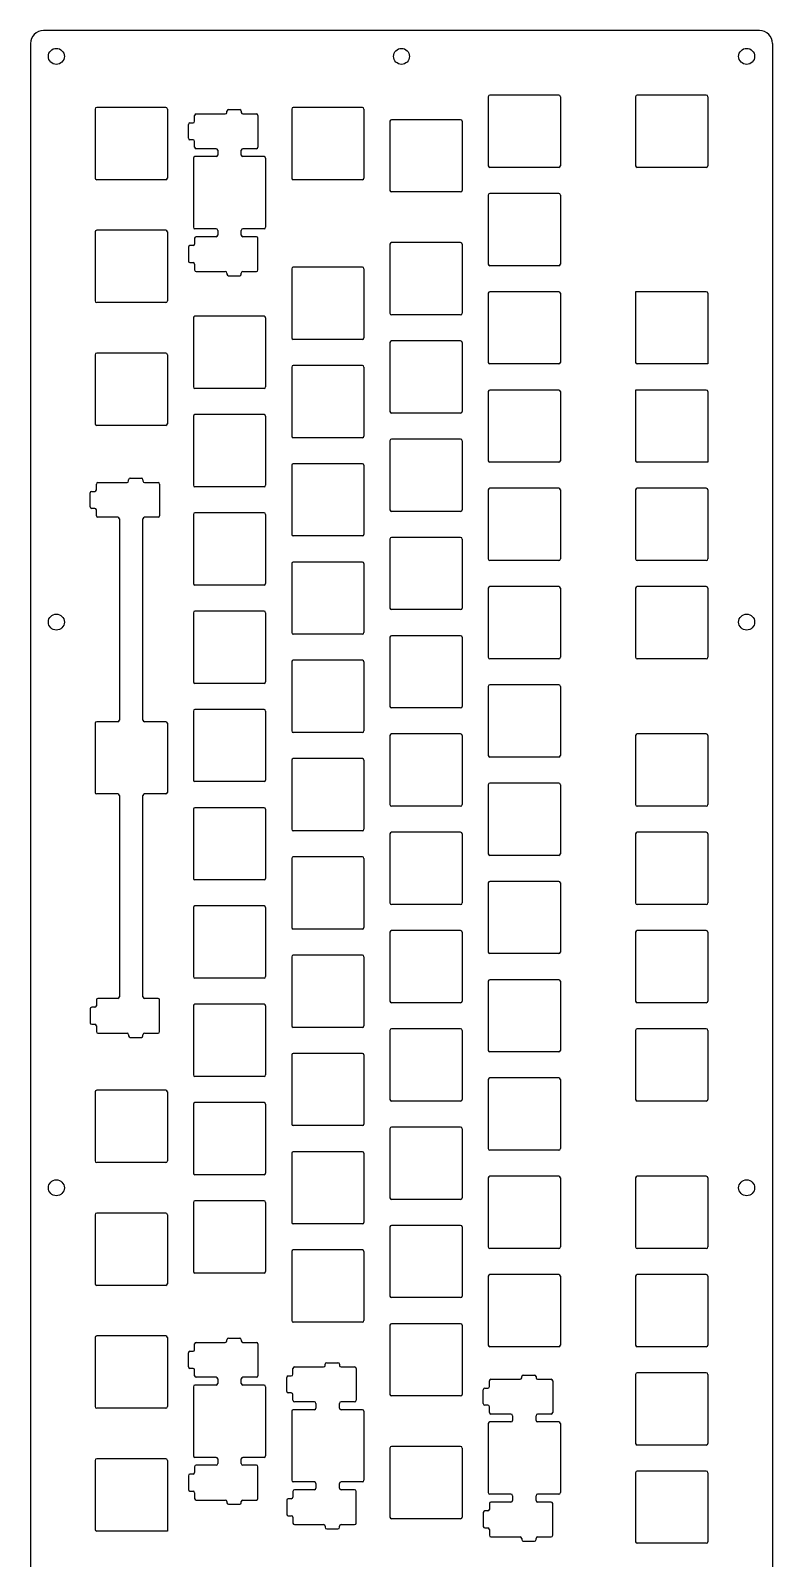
# Model space of a CAD drawing. Extents: x -144 to 0, y -449 to 0.
# Drawn here: x -143.8 to 0, y -296.2 to 0 of the extents above; entities that cross this region are included whole.
import ezdxf

# ---------------------------------------------------------------- set-up
doc = ezdxf.new("R2010")
doc.units = 0
doc.header["$MEASUREMENT"] = 0
doc.layers.add('VISIBLE', color=7, linetype='CONTINUOUS')

msp = doc.modelspace()

# ---------------------------------------------------------------- linework, layer by layer
at = {"layer": 'VISIBLE'}
for p, q in [((-2.5, 0), (-141.325, 0)), ((-143.825, -2.5), (-143.825, -446.125)), ((0, -2.5), (0, -446.125)), ((-55.1, -12.8298), (-55.1, -26.2202)), ((-41.4048, -12.525), (-54.7952, -12.525)), ((-41.1, -12.8298), (-41.1, -26.2202)), ((-26.525, -12.8298), (-26.525, -26.2202)), ((-12.8298, -12.525), (-26.2202, -12.525)), ((-12.525, -12.8298), (-12.525, -26.2202)), ((-131.3, -15.21105), (-131.3, -28.60145)), ((-117.6048, -14.90625), (-130.9952, -14.90625)), ((-117.3, -15.21105), (-117.3, -28.60145)), ((-112.02, -17.57645), (-112.02, -16.46105)), ((-111.7152, -16.15625), (-106.0668, -16.15625)), ((-105.762, -15.85145), (-105.762, -15.63605)), ((-105.4572, -15.33125), (-103.2818, -15.33125)), ((-102.977, -15.63605), (-102.977, -15.85145)), ((-102.6722, -16.15625), (-100.0518, -16.15625)), ((-99.747, -16.46105), (-99.747, -22.60145)), ((-93.2, -15.21105), (-93.2, -28.60145)), ((-79.5048, -14.90625), (-92.8952, -14.90625)), ((-79.2, -15.21105), (-79.2, -28.60145)), ((-74.15, -17.5923), (-74.15, -30.9827)), ((-60.4548, -17.2875), (-73.8452, -17.2875)), ((-60.15, -17.5923), (-60.15, -30.9827)), ((-113.22, -20.87645), (-113.22, -18.18605)), ((-112.9152, -17.88125), (-112.3248, -17.88125)), ((-112.3248, -21.18125), (-112.9152, -21.18125)), ((-112.02, -22.60145), (-112.02, -21.48605)), ((-107.8548, -22.90625), (-111.7152, -22.90625)), ((-107.55, -23.21105), (-107.55, -24.12645)), ((-102.977, -24.12645), (-102.977, -23.21105)), ((-100.0518, -22.90625), (-102.6722, -22.90625)), ((-112.25, -24.73605), (-112.25, -38.12645)), ((-107.8548, -24.43125), (-111.9452, -24.43125)), ((-98.5548, -24.43125), (-102.6722, -24.43125)), ((-98.25, -24.73605), (-98.25, -38.12645)), ((-41.4048, -26.525), (-54.7952, -26.525)), ((-12.8298, -26.525), (-26.2202, -26.525)), ((-117.6048, -28.90625), (-130.9952, -28.90625)), ((-79.5048, -28.90625), (-92.8952, -28.90625)), ((-60.4548, -31.2875), (-73.8452, -31.2875)), ((-55.1, -31.8798), (-55.1, -45.2702)), ((-41.4048, -31.575), (-54.7952, -31.575)), ((-41.1, -31.8798), (-41.1, -45.2702)), ((-107.8548, -38.43125), (-111.9452, -38.43125)), ((-98.5548, -38.43125), (-102.6722, -38.43125)), ((-131.3, -39.02355), (-131.3, -52.41395)), ((-117.6048, -38.71875), (-130.9952, -38.71875)), ((-117.3, -39.02355), (-117.3, -52.41395)), ((-112.02, -40.26105), (-112.02, -41.37645)), ((-107.8548, -39.95625), (-111.7152, -39.95625)), ((-107.55, -38.73605), (-107.55, -39.65145)), ((-102.977, -39.65145), (-102.977, -38.73605)), ((-100.0518, -39.95625), (-102.6722, -39.95625)), ((-99.747, -46.40145), (-99.747, -40.26105)), ((-74.15, -41.4048), (-74.15, -54.7952)), ((-60.4548, -41.1), (-73.8452, -41.1)), ((-60.15, -41.4048), (-60.15, -54.7952)), ((-113.22, -41.98605), (-113.22, -44.67645)), ((-112.3248, -41.68125), (-112.9152, -41.68125)), ((-112.9152, -44.98125), (-112.3248, -44.98125)), ((-112.02, -45.28605), (-112.02, -46.40145)), ((-111.7152, -46.70625), (-106.0668, -46.70625)), ((-105.762, -47.01105), (-105.762, -47.22645)), ((-102.977, -47.22645), (-102.977, -47.01105)), ((-102.6722, -46.70625), (-100.0518, -46.70625)), ((-93.2, -46.1673), (-93.2, -59.5577)), ((-79.5048, -45.8625), (-92.8952, -45.8625)), ((-79.2, -46.1673), (-79.2, -59.5577)), ((-41.4048, -45.575), (-54.7952, -45.575)), ((-105.4572, -47.53125), (-103.2818, -47.53125)), ((-117.6048, -52.71875), (-130.9952, -52.71875)), ((-55.1, -50.9298), (-55.1, -64.3202)), ((-41.4048, -50.625), (-54.7952, -50.625)), ((-41.1, -50.9298), (-41.1, -64.3202)), ((-12.8298, -50.625), (-26.525, -50.625)), ((-26.525, -50.625), (-26.525, -64.3202)), ((-12.525, -50.9298), (-12.525, -64.625)), ((-112.25, -55.6923), (-112.25, -69.0827)), ((-98.5548, -55.3875), (-111.9452, -55.3875)), ((-98.25, -55.6923), (-98.25, -69.0827)), ((-60.4548, -55.1), (-73.8452, -55.1)), ((-79.5048, -59.8625), (-92.8952, -59.8625)), ((-74.15, -60.4548), (-74.15, -73.8452)), ((-60.4548, -60.15), (-73.8452, -60.15)), ((-60.15, -60.4548), (-60.15, -73.8452)), ((-131.3, -62.83605), (-131.3, -76.22645)), ((-117.6048, -62.53125), (-130.9952, -62.53125)), ((-117.3, -62.83605), (-117.3, -76.22645)), ((-79.5048, -64.9125), (-92.8952, -64.9125)), ((-41.4048, -64.625), (-54.7952, -64.625)), ((-12.525, -64.625), (-26.2202, -64.625)), ((-93.2, -65.2173), (-93.2, -78.6077)), ((-79.2, -65.2173), (-79.2, -78.6077)), ((-98.5548, -69.3875), (-111.9452, -69.3875)), ((-55.1, -69.9798), (-55.1, -83.3702)), ((-41.4048, -69.675), (-54.7952, -69.675)), ((-41.1, -69.9798), (-41.1, -83.3702)), ((-12.8298, -69.675), (-26.525, -69.675)), ((-26.525, -69.675), (-26.525, -83.3702)), ((-12.525, -69.9798), (-12.525, -83.675)), ((-117.6048, -76.53125), (-130.9952, -76.53125)), ((-112.25, -74.7423), (-112.25, -88.1327)), ((-98.5548, -74.4375), (-111.9452, -74.4375)), ((-98.25, -74.7423), (-98.25, -88.1327)), ((-60.4548, -74.15), (-73.8452, -74.15)), ((-79.5048, -78.9125), (-92.8952, -78.9125)), ((-74.15, -79.5048), (-74.15, -92.8952)), ((-60.4548, -79.2), (-73.8452, -79.2)), ((-60.15, -79.5048), (-60.15, -92.8952)), ((-93.2, -84.2673), (-93.2, -97.6577)), ((-79.5048, -83.9625), (-92.8952, -83.9625)), ((-79.2, -84.2673), (-79.2, -97.6577)), ((-41.4048, -83.675), (-54.7952, -83.675)), ((-12.525, -83.675), (-26.2202, -83.675)), ((-131.07, -89.01395), (-131.07, -87.89855)), ((-130.7652, -87.59375), (-125.1168, -87.59375)), ((-124.812, -87.28895), (-124.812, -87.07355)), ((-124.5072, -86.76875), (-122.3318, -86.76875)), ((-122.027, -87.07355), (-122.027, -87.28895)), ((-121.7222, -87.59375), (-119.1018, -87.59375)), ((-118.797, -87.89855), (-118.797, -94.03895)), ((-98.5548, -88.4375), (-111.9452, -88.4375)), ((-41.4048, -88.725), (-54.7952, -88.725)), ((-12.8298, -88.725), (-26.2202, -88.725)), ((-132.27, -92.31395), (-132.27, -89.62355)), ((-131.9652, -89.31875), (-131.3748, -89.31875)), ((-55.1, -89.0298), (-55.1, -102.4202)), ((-41.1, -89.0298), (-41.1, -102.4202)), ((-26.525, -89.0298), (-26.525, -102.4202)), ((-12.525, -89.0298), (-12.525, -102.4202)), ((-131.3748, -92.61875), (-131.9652, -92.61875)), ((-131.07, -94.03895), (-131.07, -92.92355)), ((-126.9048, -94.34375), (-130.7652, -94.34375)), ((-126.6, -94.64855), (-126.6, -133.66395)), ((-122.027, -133.66395), (-122.027, -94.64855)), ((-119.1018, -94.34375), (-121.7222, -94.34375)), ((-112.25, -93.7923), (-112.25, -107.1827)), ((-98.5548, -93.4875), (-111.9452, -93.4875)), ((-98.25, -93.7923), (-98.25, -107.1827)), ((-60.4548, -93.2), (-73.8452, -93.2)), ((-79.5048, -97.9625), (-92.8952, -97.9625)), ((-74.15, -98.5548), (-74.15, -111.9452)), ((-60.4548, -98.25), (-73.8452, -98.25)), ((-60.15, -98.5548), (-60.15, -111.9452)), ((-93.2, -103.3173), (-93.2, -116.7077)), ((-79.5048, -103.0125), (-92.8952, -103.0125)), ((-79.2, -103.3173), (-79.2, -116.7077)), ((-41.4048, -102.725), (-54.7952, -102.725)), ((-12.8298, -102.725), (-26.2202, -102.725)), ((-98.5548, -107.4875), (-111.9452, -107.4875)), ((-55.1, -108.0798), (-55.1, -121.4702)), ((-41.4048, -107.775), (-54.7952, -107.775)), ((-41.1, -108.0798), (-41.1, -121.4702)), ((-26.525, -108.0798), (-26.525, -121.4702)), ((-12.8298, -107.775), (-26.2202, -107.775)), ((-12.525, -108.0798), (-12.525, -121.4702)), ((-98.5548, -112.5375), (-111.9452, -112.5375)), ((-60.4548, -112.25), (-73.8452, -112.25)), ((-112.25, -112.8423), (-112.25, -126.2327)), ((-98.25, -112.8423), (-98.25, -126.2327)), ((-79.5048, -117.0125), (-92.8952, -117.0125)), ((-74.15, -117.6048), (-74.15, -130.9952)), ((-60.4548, -117.3), (-73.8452, -117.3)), ((-60.15, -117.6048), (-60.15, -130.9952)), ((-93.2, -122.3673), (-93.2, -135.7577)), ((-79.5048, -122.0625), (-92.8952, -122.0625)), ((-79.2, -122.3673), (-79.2, -135.7577)), ((-41.4048, -121.775), (-54.7952, -121.775)), ((-12.8298, -121.775), (-26.2202, -121.775)), ((-98.5548, -126.5375), (-111.9452, -126.5375)), ((-55.1, -127.1298), (-55.1, -140.5202)), ((-41.4048, -126.825), (-54.7952, -126.825)), ((-41.1, -127.1298), (-41.1, -140.5202)), ((-112.25, -131.8923), (-112.25, -145.2827)), ((-98.5548, -131.5875), (-111.9452, -131.5875)), ((-98.25, -131.8923), (-98.25, -145.2827)), ((-60.4548, -131.3), (-73.8452, -131.3)), ((-131.3, -134.27355), (-131.3, -147.66395)), ((-126.9048, -133.96875), (-130.9952, -133.96875)), ((-117.6048, -133.96875), (-121.7222, -133.96875)), ((-117.3, -134.27355), (-117.3, -147.66395)), ((-79.5048, -136.0625), (-92.8952, -136.0625)), ((-74.15, -136.6548), (-74.15, -150.0452)), ((-60.4548, -136.35), (-73.8452, -136.35)), ((-60.15, -136.6548), (-60.15, -150.0452)), ((-26.525, -136.6548), (-26.525, -150.0452)), ((-12.8298, -136.35), (-26.2202, -136.35)), ((-12.525, -136.6548), (-12.525, -150.0452)), ((-93.2, -141.4173), (-93.2, -154.8077)), ((-79.5048, -141.1125), (-92.8952, -141.1125)), ((-79.2, -141.4173), (-79.2, -154.8077)), ((-41.4048, -140.825), (-54.7952, -140.825)), ((-126.9048, -147.96875), (-130.9952, -147.96875)), ((-117.6048, -147.96875), (-121.7222, -147.96875)), ((-98.5548, -145.5875), (-111.9452, -145.5875)), ((-55.1, -146.1798), (-55.1, -159.5702)), ((-41.4048, -145.875), (-54.7952, -145.875)), ((-41.1, -146.1798), (-41.1, -159.5702)), ((-126.6, -148.27355), (-126.6, -187.28895)), ((-122.027, -187.28895), (-122.027, -148.27355)), ((-112.25, -150.9423), (-112.25, -164.3327)), ((-98.5548, -150.6375), (-111.9452, -150.6375)), ((-98.25, -150.9423), (-98.25, -164.3327)), ((-60.4548, -150.35), (-73.8452, -150.35)), ((-12.8298, -150.35), (-26.2202, -150.35)), ((-79.5048, -155.1125), (-92.8952, -155.1125)), ((-74.15, -155.7048), (-74.15, -169.0952)), ((-60.4548, -155.4), (-73.8452, -155.4)), ((-60.15, -155.7048), (-60.15, -169.0952)), ((-26.525, -155.7048), (-26.525, -169.0952)), ((-12.8298, -155.4), (-26.2202, -155.4)), ((-12.525, -155.7048), (-12.525, -169.0952)), ((-41.4048, -159.875), (-54.7952, -159.875)), ((-93.2, -160.4673), (-93.2, -173.8577)), ((-79.5048, -160.1625), (-92.8952, -160.1625)), ((-79.2, -160.4673), (-79.2, -173.8577)), ((-98.5548, -164.6375), (-111.9452, -164.6375)), ((-55.1, -165.2298), (-55.1, -178.6202)), ((-41.4048, -164.925), (-54.7952, -164.925)), ((-41.1, -165.2298), (-41.1, -178.6202)), ((-112.25, -169.9923), (-112.25, -183.3827)), ((-98.5548, -169.6875), (-111.9452, -169.6875)), ((-98.25, -169.9923), (-98.25, -183.3827)), ((-60.4548, -169.4), (-73.8452, -169.4)), ((-12.8298, -169.4), (-26.2202, -169.4)), ((-79.5048, -174.1625), (-92.8952, -174.1625)), ((-60.4548, -174.45), (-73.8452, -174.45)), ((-12.8298, -174.45), (-26.2202, -174.45)), ((-74.15, -174.7548), (-74.15, -188.1452)), ((-60.15, -174.7548), (-60.15, -188.1452)), ((-26.525, -174.7548), (-26.525, -188.1452)), ((-12.525, -174.7548), (-12.525, -188.1452)), ((-93.2, -179.5173), (-93.2, -192.9077)), ((-79.5048, -179.2125), (-92.8952, -179.2125)), ((-79.2, -179.5173), (-79.2, -192.9077)), ((-41.4048, -178.925), (-54.7952, -178.925)), ((-98.5548, -183.6875), (-111.9452, -183.6875)), ((-55.1, -184.2798), (-55.1, -197.6702)), ((-41.4048, -183.975), (-54.7952, -183.975)), ((-41.1, -184.2798), (-41.1, -197.6702)), ((-131.3748, -189.31875), (-131.9652, -189.31875)), ((-131.07, -187.89855), (-131.07, -189.01395)), ((-126.9048, -187.59375), (-130.7652, -187.59375)), ((-119.1018, -187.59375), (-121.7222, -187.59375)), ((-118.797, -194.03895), (-118.797, -187.89855)), ((-112.25, -189.0423), (-112.25, -202.4327)), ((-98.5548, -188.7375), (-111.9452, -188.7375)), ((-98.25, -189.0423), (-98.25, -202.4327)), ((-60.4548, -188.45), (-73.8452, -188.45)), ((-12.8298, -188.45), (-26.2202, -188.45)), ((-132.27, -189.62355), (-132.27, -192.31395)), ((-131.9652, -192.61875), (-131.3748, -192.61875)), ((-131.07, -192.92355), (-131.07, -194.03895)), ((-130.7652, -194.34375), (-125.1168, -194.34375)), ((-124.812, -194.64855), (-124.812, -194.86395)), ((-124.5072, -195.16875), (-122.3318, -195.16875)), ((-122.027, -194.86395), (-122.027, -194.64855)), ((-121.7222, -194.34375), (-119.1018, -194.34375)), ((-79.5048, -193.2125), (-92.8952, -193.2125)), ((-74.15, -193.8048), (-74.15, -207.1952)), ((-60.4548, -193.5), (-73.8452, -193.5)), ((-60.15, -193.8048), (-60.15, -207.1952)), ((-26.525, -193.8048), (-26.525, -207.1952)), ((-12.8298, -193.5), (-26.2202, -193.5)), ((-12.525, -193.8048), (-12.525, -207.1952)), ((-79.5048, -198.2625), (-92.8952, -198.2625)), ((-41.4048, -197.975), (-54.7952, -197.975)), ((-93.2, -198.5673), (-93.2, -211.9577)), ((-79.2, -198.5673), (-79.2, -211.9577)), ((-98.5548, -202.7375), (-111.9452, -202.7375)), ((-55.1, -203.3298), (-55.1, -216.7202)), ((-41.4048, -203.025), (-54.7952, -203.025)), ((-41.1, -203.3298), (-41.1, -216.7202)), ((-131.3, -205.71105), (-131.3, -219.10145)), ((-117.6048, -205.40625), (-130.9952, -205.40625)), ((-117.3, -205.71105), (-117.3, -219.10145)), ((-112.25, -208.0923), (-112.25, -221.4827)), ((-98.5548, -207.7875), (-111.9452, -207.7875)), ((-98.25, -208.0923), (-98.25, -221.4827)), ((-60.4548, -207.5), (-73.8452, -207.5)), ((-12.8298, -207.5), (-26.2202, -207.5)), ((-79.5048, -212.2625), (-92.8952, -212.2625)), ((-74.15, -212.8548), (-74.15, -226.2452)), ((-60.4548, -212.55), (-73.8452, -212.55)), ((-60.15, -212.8548), (-60.15, -226.2452)), ((-93.2, -217.6173), (-93.2, -231.0077)), ((-79.5048, -217.3125), (-92.8952, -217.3125)), ((-79.2, -217.6173), (-79.2, -231.0077)), ((-41.4048, -217.025), (-54.7952, -217.025)), ((-117.6048, -219.40625), (-130.9952, -219.40625)), ((-98.5548, -221.7875), (-111.9452, -221.7875)), ((-41.4048, -222.075), (-54.7952, -222.075)), ((-12.8298, -222.075), (-26.2202, -222.075)), ((-55.1, -222.3798), (-55.1, -235.7702)), ((-41.1, -222.3798), (-41.1, -235.7702)), ((-26.525, -222.3798), (-26.525, -235.7702)), ((-12.525, -222.3798), (-12.525, -235.7702)), ((-112.25, -227.1423), (-112.25, -240.5327)), ((-98.5548, -226.8375), (-111.9452, -226.8375)), ((-98.25, -227.1423), (-98.25, -240.5327)), ((-60.4548, -226.55), (-73.8452, -226.55)), ((-131.3, -229.52355), (-131.3, -242.91395)), ((-117.6048, -229.21875), (-130.9952, -229.21875)), ((-117.3, -229.52355), (-117.3, -242.91395)), ((-79.5048, -231.3125), (-92.8952, -231.3125)), ((-74.15, -231.9048), (-74.15, -245.2952)), ((-60.4548, -231.6), (-73.8452, -231.6)), ((-60.15, -231.9048), (-60.15, -245.2952)), ((-93.2, -236.6673), (-93.2, -250.0577)), ((-79.5048, -236.3625), (-92.8952, -236.3625)), ((-79.2, -236.6673), (-79.2, -250.0577)), ((-41.4048, -236.075), (-54.7952, -236.075)), ((-12.8298, -236.075), (-26.2202, -236.075)), ((-98.5548, -240.8375), (-111.9452, -240.8375)), ((-55.1, -241.4298), (-55.1, -254.8202)), ((-41.4048, -241.125), (-54.7952, -241.125)), ((-41.1, -241.4298), (-41.1, -254.8202)), ((-26.525, -241.4298), (-26.525, -254.8202)), ((-12.8298, -241.125), (-26.2202, -241.125)), ((-12.525, -241.4298), (-12.525, -254.8202)), ((-117.6048, -243.21875), (-130.9952, -243.21875)), ((-60.4548, -245.6), (-73.8452, -245.6)), ((-79.5048, -250.3625), (-92.8952, -250.3625)), ((-74.15, -250.9548), (-74.15, -264.3452)), ((-60.4548, -250.65), (-73.8452, -250.65)), ((-60.15, -250.9548), (-60.15, -264.3452)), ((-131.3, -253.33605), (-131.3, -266.72645)), ((-117.6048, -253.03125), (-130.9952, -253.03125)), ((-117.3, -253.33605), (-117.3, -266.72645)), ((-112.02, -255.70145), (-112.02, -254.58605)), ((-111.7152, -254.28125), (-106.0668, -254.28125)), ((-105.762, -253.97645), (-105.762, -253.76105)), ((-105.4572, -253.45625), (-103.2818, -253.45625)), ((-102.977, -253.76105), (-102.977, -253.97645)), ((-102.6722, -254.28125), (-100.0518, -254.28125)), ((-99.747, -254.58605), (-99.747, -260.72645)), ((-113.22, -259.00145), (-113.22, -256.31105)), ((-112.9152, -256.00625), (-112.3248, -256.00625)), ((-41.4048, -255.125), (-54.7952, -255.125)), ((-12.8298, -255.125), (-26.2202, -255.125)), ((-112.3248, -259.30625), (-112.9152, -259.30625)), ((-112.02, -260.72645), (-112.02, -259.61105)), ((-92.97, -260.46395), (-92.97, -259.34855)), ((-92.6652, -259.04375), (-87.0168, -259.04375)), ((-86.712, -258.73895), (-86.712, -258.52355)), ((-86.4072, -258.21875), (-84.2318, -258.21875)), ((-83.927, -258.52355), (-83.927, -258.73895)), ((-83.6222, -259.04375), (-81.0018, -259.04375)), ((-80.697, -259.34855), (-80.697, -265.48895)), ((-48.3072, -260.6), (-46.1318, -260.6)), ((-26.525, -260.4798), (-26.525, -273.8702)), ((-12.8298, -260.175), (-26.2202, -260.175)), ((-12.525, -260.4798), (-12.525, -273.8702)), ((-112.25, -262.86105), (-112.25, -276.25145)), ((-107.8548, -262.55625), (-111.9452, -262.55625)), ((-107.8548, -261.03125), (-111.7152, -261.03125)), ((-107.55, -261.33605), (-107.55, -262.25145)), ((-102.977, -262.25145), (-102.977, -261.33605)), ((-100.0518, -261.03125), (-102.6722, -261.03125)), ((-98.5548, -262.55625), (-102.6722, -262.55625)), ((-98.25, -262.86105), (-98.25, -276.25145)), ((-94.17, -263.76395), (-94.17, -261.07355)), ((-93.8652, -260.76875), (-93.2748, -260.76875)), ((-56.07, -266.1452), (-56.07, -263.4548)), ((-55.7652, -263.15), (-55.1748, -263.15)), ((-54.87, -262.8452), (-54.87, -261.7298)), ((-54.5652, -261.425), (-48.9168, -261.425)), ((-48.612, -261.1202), (-48.612, -260.9048)), ((-45.827, -260.9048), (-45.827, -261.1202)), ((-45.5222, -261.425), (-42.9018, -261.425)), ((-42.597, -261.7298), (-42.597, -267.8702)), ((-93.2748, -264.06875), (-93.8652, -264.06875)), ((-92.97, -265.48895), (-92.97, -264.37355)), ((-88.8048, -265.79375), (-92.6652, -265.79375)), ((-88.5, -266.09855), (-88.5, -267.01395)), ((-83.927, -267.01395), (-83.927, -266.09855)), ((-81.0018, -265.79375), (-83.6222, -265.79375)), ((-60.4548, -264.65), (-73.8452, -264.65)), ((-55.1748, -266.45), (-55.7652, -266.45)), ((-117.6048, -267.03125), (-130.9952, -267.03125)), ((-93.2, -267.62355), (-93.2, -281.01395)), ((-88.8048, -267.31875), (-92.8952, -267.31875)), ((-79.5048, -267.31875), (-83.6222, -267.31875)), ((-79.2, -267.62355), (-79.2, -281.01395)), ((-54.87, -267.8702), (-54.87, -266.7548)), ((-50.7048, -268.175), (-54.5652, -268.175)), ((-50.4, -268.4798), (-50.4, -269.3952)), ((-45.827, -269.3952), (-45.827, -268.4798)), ((-42.9018, -268.175), (-45.5222, -268.175)), ((-55.1, -270.0048), (-55.1, -283.3952)), ((-50.7048, -269.7), (-54.7952, -269.7)), ((-41.4048, -269.7), (-45.5222, -269.7)), ((-41.1, -270.0048), (-41.1, -283.3952)), ((-74.15, -274.7673), (-74.15, -288.1577)), ((-60.4548, -274.4625), (-73.8452, -274.4625)), ((-60.15, -274.7673), (-60.15, -288.1577)), ((-12.8298, -274.175), (-26.2202, -274.175)), ((-131.3, -277.14855), (-131.3, -290.53895)), ((-117.6048, -276.84375), (-130.9952, -276.84375)), ((-117.3, -277.14855), (-117.3, -290.84375)), ((-107.8548, -276.55625), (-111.9452, -276.55625)), ((-107.8548, -278.08125), (-111.7152, -278.08125)), ((-107.55, -276.86105), (-107.55, -277.77645)), ((-102.977, -277.77645), (-102.977, -276.86105)), ((-98.5548, -276.55625), (-102.6722, -276.55625)), ((-100.0518, -278.08125), (-102.6722, -278.08125)), ((-113.22, -280.11105), (-113.22, -282.80145)), ((-112.3248, -279.80625), (-112.9152, -279.80625)), ((-112.02, -278.38605), (-112.02, -279.50145)), ((-99.747, -284.52645), (-99.747, -278.38605)), ((-88.8048, -281.31875), (-92.8952, -281.31875)), ((-79.5048, -281.31875), (-83.6222, -281.31875)), ((-26.525, -279.5298), (-26.525, -292.9202)), ((-12.8298, -279.225), (-26.2202, -279.225)), ((-12.525, -279.5298), (-12.525, -292.9202)), ((-112.9152, -283.10625), (-112.3248, -283.10625)), ((-112.02, -283.41105), (-112.02, -284.52645)), ((-92.97, -283.14855), (-92.97, -284.26395)), ((-88.8048, -282.84375), (-92.6652, -282.84375)), ((-88.5, -281.62355), (-88.5, -282.53895)), ((-83.927, -282.53895), (-83.927, -281.62355)), ((-81.0018, -282.84375), (-83.6222, -282.84375)), ((-80.697, -289.28895), (-80.697, -283.14855)), ((-50.7048, -283.7), (-54.7952, -283.7)), ((-50.4, -284.0048), (-50.4, -284.9202)), ((-45.827, -284.9202), (-45.827, -284.0048)), ((-41.4048, -283.7), (-45.5222, -283.7)), ((-111.7152, -284.83125), (-106.0668, -284.83125)), ((-105.762, -285.13605), (-105.762, -285.35145)), ((-105.4572, -285.65625), (-103.2818, -285.65625)), ((-102.977, -285.35145), (-102.977, -285.13605)), ((-102.6722, -284.83125), (-100.0518, -284.83125)), ((-94.17, -284.87355), (-94.17, -287.56395)), ((-93.2748, -284.56875), (-93.8652, -284.56875)), ((-56.07, -287.2548), (-56.07, -289.9452)), ((-55.1748, -286.95), (-55.7652, -286.95)), ((-54.87, -285.5298), (-54.87, -286.6452)), ((-50.7048, -285.225), (-54.5652, -285.225)), ((-42.9018, -285.225), (-45.5222, -285.225)), ((-42.597, -291.6702), (-42.597, -285.5298)), ((-93.8652, -287.86875), (-93.2748, -287.86875)), ((-92.97, -288.17355), (-92.97, -289.28895)), ((-92.6652, -289.59375), (-87.0168, -289.59375)), ((-86.712, -289.89855), (-86.712, -290.11395)), ((-83.927, -290.11395), (-83.927, -289.89855)), ((-83.6222, -289.59375), (-81.0018, -289.59375)), ((-60.4548, -288.4625), (-73.8452, -288.4625)), ((-117.3, -290.84375), (-130.9952, -290.84375)), ((-86.4072, -290.41875), (-84.2318, -290.41875)), ((-55.7652, -290.25), (-55.1748, -290.25)), ((-54.87, -290.5548), (-54.87, -291.6702)), ((-54.5652, -291.975), (-48.9168, -291.975)), ((-48.612, -292.2798), (-48.612, -292.4952)), ((-48.3072, -292.8), (-46.1318, -292.8)), ((-45.827, -292.4952), (-45.827, -292.2798)), ((-45.5222, -291.975), (-42.9018, -291.975)), ((-12.8298, -293.225), (-26.2202, -293.225))]:
    msp.add_line(p, q, dxfattribs=at)
for centre in [(-138.825, -5), (-71.9125, -5), (-5, -5), (-138.825, -114.65625), (-5, -114.65625), (-138.825, -224.3125), (-5, -224.3125)]:
    msp.add_circle(centre, 1.55, dxfattribs=at)
for centre, radius, start, end in [((-2.5, -2.5), 2.5, 0, 90), ((-141.325, -2.5), 2.5, 90, 180), ((-54.7952, -12.8298), 0.3048, 90, 180), ((-41.4048, -12.8298), 0.3048, 0, 90), ((-26.2202, -12.8298), 0.3048, 90, 180), ((-12.8298, -12.8298), 0.3048, 0, 90), ((-130.9952, -15.21105), 0.3048, 90, 180), ((-117.6048, -15.21105), 0.3048, 0, 90), ((-112.3248, -17.57645), 0.3048, 270, 0), ((-111.7152, -16.46105), 0.3048, 90, 180), ((-106.0668, -15.85145), 0.3048, 270, 0), ((-105.4572, -15.63605), 0.3048, 90, 180), ((-103.2818, -15.63605), 0.3048, 0, 90), ((-102.6722, -15.85145), 0.3048, 180, 270), ((-100.0518, -16.46105), 0.3048, 0, 90), ((-92.8952, -15.21105), 0.3048, 90, 180), ((-79.5048, -15.21105), 0.3048, 0, 90), ((-73.8452, -17.5923), 0.3048, 90, 180), ((-60.4548, -17.5923), 0.3048, 0, 90), ((-112.9152, -18.18605), 0.3048, 90, 180), ((-112.9152, -20.87645), 0.3048, 180, 270), ((-112.3248, -21.48605), 0.3048, 0, 90), ((-111.7152, -22.60145), 0.3048, 180, 270), ((-107.8548, -23.21105), 0.3048, 0, 90), ((-102.6722, -23.21105), 0.3048, 90, 180), ((-100.0518, -22.60145), 0.3048, 270, 0), ((-111.9452, -24.73605), 0.3048, 90, 180), ((-107.8548, -24.12645), 0.3048, 270, 0), ((-102.6722, -24.12645), 0.3048, 180, 270), ((-98.5548, -24.73605), 0.3048, 0, 90), ((-54.7952, -26.2202), 0.3048, 180, 270), ((-41.4048, -26.2202), 0.3048, 270, 0), ((-26.2202, -26.2202), 0.3048, 180, 270), ((-12.8298, -26.2202), 0.3048, 270, 0), ((-130.9952, -28.60145), 0.3048, 180, 270), ((-117.6048, -28.60145), 0.3048, 270, 0), ((-92.8952, -28.60145), 0.3048, 180, 270), ((-79.5048, -28.60145), 0.3048, 270, 0), ((-73.8452, -30.9827), 0.3048, 180, 270), ((-60.4548, -30.9827), 0.3048, 270, 0), ((-54.7952, -31.8798), 0.3048, 90, 180), ((-41.4048, -31.8798), 0.3048, 0, 90), ((-111.9452, -38.12645), 0.3048, 180, 270), ((-107.8548, -38.73605), 0.3048, 0, 90), ((-102.6722, -38.73605), 0.3048, 90, 180), ((-98.5548, -38.12645), 0.3048, 270, 0), ((-130.9952, -39.02355), 0.3048, 90, 180), ((-117.6048, -39.02355), 0.3048, 0, 90), ((-112.3248, -41.37645), 0.3048, 270, 0), ((-111.7152, -40.26105), 0.3048, 90, 180), ((-107.8548, -39.65145), 0.3048, 270, 0), ((-102.6722, -39.65145), 0.3048, 180, 270), ((-100.0518, -40.26105), 0.3048, 0, 90), ((-73.8452, -41.4048), 0.3048, 90, 180), ((-60.4548, -41.4048), 0.3048, 0, 90), ((-112.9152, -41.98605), 0.3048, 90, 180), ((-112.9152, -44.67645), 0.3048, 180, 270), ((-112.3248, -45.28605), 0.3048, 0, 90), ((-111.7152, -46.40145), 0.3048, 180, 270), ((-106.0668, -47.01105), 0.3048, 0, 90), ((-105.4572, -47.22645), 0.3048, 180, 270), ((-103.2818, -47.22645), 0.3048, 270, 0), ((-102.6722, -47.01105), 0.3048, 90, 180), ((-100.0518, -46.40145), 0.3048, 270, 0), ((-92.8952, -46.1673), 0.3048, 90, 180), ((-79.5048, -46.1673), 0.3048, 0, 90), ((-54.7952, -45.2702), 0.3048, 180, 270), ((-41.4048, -45.2702), 0.3048, 270, 0), ((-130.9952, -52.41395), 0.3048, 180, 270), ((-117.6048, -52.41395), 0.3048, 270, 0), ((-54.7952, -50.9298), 0.3048, 90, 180), ((-41.4048, -50.9298), 0.3048, 0, 90), ((-12.8298, -50.9298), 0.3048, 0, 90), ((-111.9452, -55.6923), 0.3048, 90, 180), ((-98.5548, -55.6923), 0.3048, 0, 90), ((-73.8452, -54.7952), 0.3048, 180, 270), ((-60.4548, -54.7952), 0.3048, 270, 0), ((-92.8952, -59.5577), 0.3048, 180, 270), ((-79.5048, -59.5577), 0.3048, 270, 0), ((-73.8452, -60.4548), 0.3048, 90, 180), ((-60.4548, -60.4548), 0.3048, 0, 90), ((-130.9952, -62.83605), 0.3048, 90, 180), ((-117.6048, -62.83605), 0.3048, 0, 90), ((-92.8952, -65.2173), 0.3048, 90, 180), ((-79.5048, -65.2173), 0.3048, 0, 90), ((-54.7952, -64.3202), 0.3048, 180, 270), ((-41.4048, -64.3202), 0.3048, 270, 0), ((-26.2202, -64.3202), 0.3048, 180, 270), ((-111.9452, -69.0827), 0.3048, 180, 270), ((-98.5548, -69.0827), 0.3048, 270, 0), ((-54.7952, -69.9798), 0.3048, 90, 180), ((-41.4048, -69.9798), 0.3048, 0, 90), ((-12.8298, -69.9798), 0.3048, 0, 90), ((-73.8452, -73.8452), 0.3048, 180, 270), ((-60.4548, -73.8452), 0.3048, 270, 0), ((-130.9952, -76.22645), 0.3048, 180, 270), ((-117.6048, -76.22645), 0.3048, 270, 0), ((-111.9452, -74.7423), 0.3048, 90, 180), ((-98.5548, -74.7423), 0.3048, 0, 90), ((-92.8952, -78.6077), 0.3048, 180, 270), ((-79.5048, -78.6077), 0.3048, 270, 0), ((-73.8452, -79.5048), 0.3048, 90, 180), ((-60.4548, -79.5048), 0.3048, 0, 90), ((-92.8952, -84.2673), 0.3048, 90, 180), ((-79.5048, -84.2673), 0.3048, 0, 90), ((-54.7952, -83.3702), 0.3048, 180, 270), ((-41.4048, -83.3702), 0.3048, 270, 0), ((-26.2202, -83.3702), 0.3048, 180, 270), ((-130.7652, -87.89855), 0.3048, 90, 180), ((-125.1168, -87.28895), 0.3048, 270, 0), ((-124.5072, -87.07355), 0.3048, 90, 180), ((-122.3318, -87.07355), 0.3048, 0, 90), ((-121.7222, -87.28895), 0.3048, 180, 270), ((-119.1018, -87.89855), 0.3048, 0, 90), ((-111.9452, -88.1327), 0.3048, 180, 270), ((-98.5548, -88.1327), 0.3048, 270, 0), ((-54.7952, -89.0298), 0.3048, 90, 180), ((-41.4048, -89.0298), 0.3048, 0, 90), ((-26.2202, -89.0298), 0.3048, 90, 180), ((-12.8298, -89.0298), 0.3048, 0, 90), ((-131.9652, -89.62355), 0.3048, 90, 180), ((-131.3748, -89.01395), 0.3048, 270, 0), ((-131.9652, -92.31395), 0.3048, 180, 270), ((-131.3748, -92.92355), 0.3048, 0, 90), ((-130.7652, -94.03895), 0.3048, 180, 270), ((-126.9048, -94.64855), 0.3048, 0, 90), ((-121.7222, -94.64855), 0.3048, 90, 180), ((-119.1018, -94.03895), 0.3048, 270, 0), ((-111.9452, -93.7923), 0.3048, 90, 180), ((-98.5548, -93.7923), 0.3048, 0, 90), ((-73.8452, -92.8952), 0.3048, 180, 270), ((-60.4548, -92.8952), 0.3048, 270, 0), ((-92.8952, -97.6577), 0.3048, 180, 270), ((-79.5048, -97.6577), 0.3048, 270, 0), ((-73.8452, -98.5548), 0.3048, 90, 180), ((-60.4548, -98.5548), 0.3048, 0, 90), ((-92.8952, -103.3173), 0.3048, 90, 180), ((-79.5048, -103.3173), 0.3048, 0, 90), ((-54.7952, -102.4202), 0.3048, 180, 270), ((-41.4048, -102.4202), 0.3048, 270, 0), ((-26.2202, -102.4202), 0.3048, 180, 270), ((-12.8298, -102.4202), 0.3048, 270, 0), ((-111.9452, -107.1827), 0.3048, 180, 270), ((-98.5548, -107.1827), 0.3048, 270, 0), ((-54.7952, -108.0798), 0.3048, 90, 180), ((-41.4048, -108.0798), 0.3048, 0, 90), ((-26.2202, -108.0798), 0.3048, 90, 180), ((-12.8298, -108.0798), 0.3048, 0, 90), ((-111.9452, -112.8423), 0.3048, 90, 180), ((-98.5548, -112.8423), 0.3048, 0, 90), ((-73.8452, -111.9452), 0.3048, 180, 270), ((-60.4548, -111.9452), 0.3048, 270, 0), ((-92.8952, -116.7077), 0.3048, 180, 270), ((-79.5048, -116.7077), 0.3048, 270, 0), ((-73.8452, -117.6048), 0.3048, 90, 180), ((-60.4548, -117.6048), 0.3048, 0, 90), ((-92.8952, -122.3673), 0.3048, 90, 180), ((-79.5048, -122.3673), 0.3048, 0, 90), ((-54.7952, -121.4702), 0.3048, 180, 270), ((-41.4048, -121.4702), 0.3048, 270, 0), ((-26.2202, -121.4702), 0.3048, 180, 270), ((-12.8298, -121.4702), 0.3048, 270, 0), ((-111.9452, -126.2327), 0.3048, 180, 270), ((-98.5548, -126.2327), 0.3048, 270, 0), ((-54.7952, -127.1298), 0.3048, 90, 180), ((-41.4048, -127.1298), 0.3048, 0, 90), ((-111.9452, -131.8923), 0.3048, 90, 180), ((-98.5548, -131.8923), 0.3048, 0, 90), ((-73.8452, -130.9952), 0.3048, 180, 270), ((-60.4548, -130.9952), 0.3048, 270, 0), ((-130.9952, -134.27355), 0.3048, 90, 180), ((-126.9048, -133.66395), 0.3048, 270, 0), ((-121.7222, -133.66395), 0.3048, 180, 270), ((-117.6048, -134.27355), 0.3048, 0, 90), ((-92.8952, -135.7577), 0.3048, 180, 270), ((-79.5048, -135.7577), 0.3048, 270, 0), ((-73.8452, -136.6548), 0.3048, 90, 180), ((-60.4548, -136.6548), 0.3048, 0, 90), ((-26.2202, -136.6548), 0.3048, 90, 180), ((-12.8298, -136.6548), 0.3048, 0, 90), ((-92.8952, -141.4173), 0.3048, 90, 180), ((-79.5048, -141.4173), 0.3048, 0, 90), ((-54.7952, -140.5202), 0.3048, 180, 270), ((-41.4048, -140.5202), 0.3048, 270, 0), ((-130.9952, -147.66395), 0.3048, 180, 270), ((-126.9048, -148.27355), 0.3048, 0, 90), ((-121.7222, -148.27355), 0.3048, 90, 180), ((-117.6048, -147.66395), 0.3048, 270, 0), ((-111.9452, -145.2827), 0.3048, 180, 270), ((-98.5548, -145.2827), 0.3048, 270, 0), ((-54.7952, -146.1798), 0.3048, 90, 180), ((-41.4048, -146.1798), 0.3048, 0, 90), ((-111.9452, -150.9423), 0.3048, 90, 180), ((-98.5548, -150.9423), 0.3048, 0, 90), ((-73.8452, -150.0452), 0.3048, 180, 270), ((-60.4548, -150.0452), 0.3048, 270, 0), ((-26.2202, -150.0452), 0.3048, 180, 270), ((-12.8298, -150.0452), 0.3048, 270, 0), ((-92.8952, -154.8077), 0.3048, 180, 270), ((-79.5048, -154.8077), 0.3048, 270, 0), ((-73.8452, -155.7048), 0.3048, 90, 180), ((-60.4548, -155.7048), 0.3048, 0, 90), ((-26.2202, -155.7048), 0.3048, 90, 180), ((-12.8298, -155.7048), 0.3048, 0, 90), ((-54.7952, -159.5702), 0.3048, 180, 270), ((-41.4048, -159.5702), 0.3048, 270, 0), ((-92.8952, -160.4673), 0.3048, 90, 180), ((-79.5048, -160.4673), 0.3048, 0, 90), ((-111.9452, -164.3327), 0.3048, 180, 270), ((-98.5548, -164.3327), 0.3048, 270, 0), ((-54.7952, -165.2298), 0.3048, 90, 180), ((-41.4048, -165.2298), 0.3048, 0, 90), ((-111.9452, -169.9923), 0.3048, 90, 180), ((-98.5548, -169.9923), 0.3048, 0, 90), ((-73.8452, -169.0952), 0.3048, 180, 270), ((-60.4548, -169.0952), 0.3048, 270, 0), ((-26.2202, -169.0952), 0.3048, 180, 270), ((-12.8298, -169.0952), 0.3048, 270, 0), ((-92.8952, -173.8577), 0.3048, 180, 270), ((-79.5048, -173.8577), 0.3048, 270, 0), ((-73.8452, -174.7548), 0.3048, 90, 180), ((-60.4548, -174.7548), 0.3048, 0, 90), ((-26.2202, -174.7548), 0.3048, 90, 180), ((-12.8298, -174.7548), 0.3048, 0, 90), ((-92.8952, -179.5173), 0.3048, 90, 180), ((-79.5048, -179.5173), 0.3048, 0, 90), ((-54.7952, -178.6202), 0.3048, 180, 270), ((-41.4048, -178.6202), 0.3048, 270, 0), ((-111.9452, -183.3827), 0.3048, 180, 270), ((-98.5548, -183.3827), 0.3048, 270, 0), ((-54.7952, -184.2798), 0.3048, 90, 180), ((-41.4048, -184.2798), 0.3048, 0, 90), ((-131.9652, -189.62355), 0.3048, 90, 180), ((-131.3748, -189.01395), 0.3048, 270, 0), ((-130.7652, -187.89855), 0.3048, 90, 180), ((-126.9048, -187.28895), 0.3048, 270, 0), ((-121.7222, -187.28895), 0.3048, 180, 270), ((-119.1018, -187.89855), 0.3048, 0, 90), ((-111.9452, -189.0423), 0.3048, 90, 180), ((-98.5548, -189.0423), 0.3048, 0, 90), ((-73.8452, -188.1452), 0.3048, 180, 270), ((-60.4548, -188.1452), 0.3048, 270, 0), ((-26.2202, -188.1452), 0.3048, 180, 270), ((-12.8298, -188.1452), 0.3048, 270, 0), ((-131.9652, -192.31395), 0.3048, 180, 270), ((-131.3748, -192.92355), 0.3048, 0, 90), ((-130.7652, -194.03895), 0.3048, 180, 270), ((-125.1168, -194.64855), 0.3048, 0, 90), ((-124.5072, -194.86395), 0.3048, 180, 270), ((-122.3318, -194.86395), 0.3048, 270, 0), ((-121.7222, -194.64855), 0.3048, 90, 180), ((-119.1018, -194.03895), 0.3048, 270, 0), ((-92.8952, -192.9077), 0.3048, 180, 270), ((-79.5048, -192.9077), 0.3048, 270, 0), ((-73.8452, -193.8048), 0.3048, 90, 180), ((-60.4548, -193.8048), 0.3048, 0, 90), ((-26.2202, -193.8048), 0.3048, 90, 180), ((-12.8298, -193.8048), 0.3048, 0, 90), ((-92.8952, -198.5673), 0.3048, 90, 180), ((-79.5048, -198.5673), 0.3048, 0, 90), ((-54.7952, -197.6702), 0.3048, 180, 270), ((-41.4048, -197.6702), 0.3048, 270, 0), ((-111.9452, -202.4327), 0.3048, 180, 270), ((-98.5548, -202.4327), 0.3048, 270, 0), ((-54.7952, -203.3298), 0.3048, 90, 180), ((-41.4048, -203.3298), 0.3048, 0, 90), ((-130.9952, -205.71105), 0.3048, 90, 180), ((-117.6048, -205.71105), 0.3048, 0, 90), ((-73.8452, -207.1952), 0.3048, 180, 270), ((-60.4548, -207.1952), 0.3048, 270, 0), ((-26.2202, -207.1952), 0.3048, 180, 270), ((-12.8298, -207.1952), 0.3048, 270, 0), ((-111.9452, -208.0923), 0.3048, 90, 180), ((-98.5548, -208.0923), 0.3048, 0, 90), ((-92.8952, -211.9577), 0.3048, 180, 270), ((-79.5048, -211.9577), 0.3048, 270, 0), ((-73.8452, -212.8548), 0.3048, 90, 180), ((-60.4548, -212.8548), 0.3048, 0, 90), ((-130.9952, -219.10145), 0.3048, 180, 270), ((-117.6048, -219.10145), 0.3048, 270, 0), ((-92.8952, -217.6173), 0.3048, 90, 180), ((-79.5048, -217.6173), 0.3048, 0, 90), ((-54.7952, -216.7202), 0.3048, 180, 270), ((-41.4048, -216.7202), 0.3048, 270, 0), ((-111.9452, -221.4827), 0.3048, 180, 270), ((-98.5548, -221.4827), 0.3048, 270, 0), ((-54.7952, -222.3798), 0.3048, 90, 180), ((-41.4048, -222.3798), 0.3048, 0, 90), ((-26.2202, -222.3798), 0.3048, 90, 180), ((-12.8298, -222.3798), 0.3048, 0, 90), ((-111.9452, -227.1423), 0.3048, 90, 180), ((-98.5548, -227.1423), 0.3048, 0, 90), ((-73.8452, -226.2452), 0.3048, 180, 270), ((-60.4548, -226.2452), 0.3048, 270, 0), ((-130.9952, -229.52355), 0.3048, 90, 180), ((-117.6048, -229.52355), 0.3048, 0, 90), ((-92.8952, -231.0077), 0.3048, 180, 270), ((-79.5048, -231.0077), 0.3048, 270, 0), ((-73.8452, -231.9048), 0.3048, 90, 180), ((-60.4548, -231.9048), 0.3048, 0, 90), ((-92.8952, -236.6673), 0.3048, 90, 180), ((-79.5048, -236.6673), 0.3048, 0, 90), ((-54.7952, -235.7702), 0.3048, 180, 270), ((-41.4048, -235.7702), 0.3048, 270, 0), ((-26.2202, -235.7702), 0.3048, 180, 270), ((-12.8298, -235.7702), 0.3048, 270, 0), ((-111.9452, -240.5327), 0.3048, 180, 270), ((-98.5548, -240.5327), 0.3048, 270, 0), ((-54.7952, -241.4298), 0.3048, 90, 180), ((-41.4048, -241.4298), 0.3048, 0, 90), ((-26.2202, -241.4298), 0.3048, 90, 180), ((-12.8298, -241.4298), 0.3048, 0, 90), ((-130.9952, -242.91395), 0.3048, 180, 270), ((-117.6048, -242.91395), 0.3048, 270, 0), ((-73.8452, -245.2952), 0.3048, 180, 270), ((-60.4548, -245.2952), 0.3048, 270, 0), ((-92.8952, -250.0577), 0.3048, 180, 270), ((-79.5048, -250.0577), 0.3048, 270, 0), ((-73.8452, -250.9548), 0.3048, 90, 180), ((-60.4548, -250.9548), 0.3048, 0, 90), ((-130.9952, -253.33605), 0.3048, 90, 180), ((-117.6048, -253.33605), 0.3048, 0, 90), ((-111.7152, -254.58605), 0.3048, 90, 180), ((-106.0668, -253.97645), 0.3048, 270, 0), ((-105.4572, -253.76105), 0.3048, 90, 180), ((-103.2818, -253.76105), 0.3048, 0, 90), ((-102.6722, -253.97645), 0.3048, 180, 270), ((-100.0518, -254.58605), 0.3048, 0, 90), ((-112.9152, -256.31105), 0.3048, 90, 180), ((-112.3248, -255.70145), 0.3048, 270, 0), ((-54.7952, -254.8202), 0.3048, 180, 270), ((-41.4048, -254.8202), 0.3048, 270, 0), ((-26.2202, -254.8202), 0.3048, 180, 270), ((-12.8298, -254.8202), 0.3048, 270, 0), ((-112.9152, -259.00145), 0.3048, 180, 270), ((-112.3248, -259.61105), 0.3048, 0, 90), ((-93.2748, -260.46395), 0.3048, 270, 0), ((-92.6652, -259.34855), 0.3048, 90, 180), ((-87.0168, -258.73895), 0.3048, 270, 0), ((-86.4072, -258.52355), 0.3048, 90, 180), ((-84.2318, -258.52355), 0.3048, 0, 90), ((-83.6222, -258.73895), 0.3048, 180, 270), ((-81.0018, -259.34855), 0.3048, 0, 90), ((-48.3072, -260.9048), 0.3048, 90, 180), ((-46.1318, -260.9048), 0.3048, 0, 90), ((-26.2202, -260.4798), 0.3048, 90, 180), ((-12.8298, -260.4798), 0.3048, 0, 90), ((-111.9452, -262.86105), 0.3048, 90, 180), ((-111.7152, -260.72645), 0.3048, 180, 270), ((-107.8548, -261.33605), 0.3048, 0, 90), ((-107.8548, -262.25145), 0.3048, 270, 0), ((-102.6722, -261.33605), 0.3048, 90, 180), ((-102.6722, -262.25145), 0.3048, 180, 270), ((-100.0518, -260.72645), 0.3048, 270, 0), ((-98.5548, -262.86105), 0.3048, 0, 90), ((-93.8652, -261.07355), 0.3048, 90, 180), ((-55.7652, -263.4548), 0.3048, 90, 180), ((-55.1748, -262.8452), 0.3048, 270, 0), ((-54.5652, -261.7298), 0.3048, 90, 180), ((-48.9168, -261.1202), 0.3048, 270, 0), ((-45.5222, -261.1202), 0.3048, 180, 270), ((-42.9018, -261.7298), 0.3048, 0, 90), ((-93.8652, -263.76395), 0.3048, 180, 270), ((-93.2748, -264.37355), 0.3048, 0, 90), ((-92.6652, -265.48895), 0.3048, 180, 270), ((-88.8048, -266.09855), 0.3048, 0, 90), ((-83.6222, -266.09855), 0.3048, 90, 180), ((-81.0018, -265.48895), 0.3048, 270, 0), ((-73.8452, -264.3452), 0.3048, 180, 270), ((-60.4548, -264.3452), 0.3048, 270, 0), ((-55.7652, -266.1452), 0.3048, 180, 270), ((-55.1748, -266.7548), 0.3048, 0, 90), ((-130.9952, -266.72645), 0.3048, 180, 270), ((-117.6048, -266.72645), 0.3048, 270, 0), ((-92.8952, -267.62355), 0.3048, 90, 180), ((-88.8048, -267.01395), 0.3048, 270, 0), ((-83.6222, -267.01395), 0.3048, 180, 270), ((-79.5048, -267.62355), 0.3048, 0, 90), ((-54.5652, -267.8702), 0.3048, 180, 270), ((-50.7048, -268.4798), 0.3048, 0, 90), ((-50.7048, -269.3952), 0.3048, 270, 0), ((-45.5222, -268.4798), 0.3048, 90, 180), ((-45.5222, -269.3952), 0.3048, 180, 270), ((-42.9018, -267.8702), 0.3048, 270, 0), ((-54.7952, -270.0048), 0.3048, 90, 180), ((-41.4048, -270.0048), 0.3048, 0, 90), ((-73.8452, -274.7673), 0.3048, 90, 180), ((-60.4548, -274.7673), 0.3048, 0, 90), ((-26.2202, -273.8702), 0.3048, 180, 270), ((-12.8298, -273.8702), 0.3048, 270, 0), ((-130.9952, -277.14855), 0.3048, 90, 180), ((-117.6048, -277.14855), 0.3048, 0, 90), ((-111.9452, -276.25145), 0.3048, 180, 270), ((-111.7152, -278.38605), 0.3048, 90, 180), ((-107.8548, -276.86105), 0.3048, 0, 90), ((-107.8548, -277.77645), 0.3048, 270, 0), ((-102.6722, -276.86105), 0.3048, 90, 180), ((-102.6722, -277.77645), 0.3048, 180, 270), ((-100.0518, -278.38605), 0.3048, 0, 90), ((-98.5548, -276.25145), 0.3048, 270, 0), ((-112.9152, -280.11105), 0.3048, 90, 180), ((-112.3248, -279.50145), 0.3048, 270, 0), ((-92.8952, -281.01395), 0.3048, 180, 270), ((-88.8048, -281.62355), 0.3048, 0, 90), ((-83.6222, -281.62355), 0.3048, 90, 180), ((-79.5048, -281.01395), 0.3048, 270, 0), ((-26.2202, -279.5298), 0.3048, 90, 180), ((-12.8298, -279.5298), 0.3048, 0, 90), ((-112.9152, -282.80145), 0.3048, 180, 270), ((-112.3248, -283.41105), 0.3048, 0, 90), ((-93.2748, -284.26395), 0.3048, 270, 0), ((-92.6652, -283.14855), 0.3048, 90, 180), ((-88.8048, -282.53895), 0.3048, 270, 0), ((-83.6222, -282.53895), 0.3048, 180, 270), ((-81.0018, -283.14855), 0.3048, 0, 90), ((-54.7952, -283.3952), 0.3048, 180, 270), ((-50.7048, -284.0048), 0.3048, 0, 90), ((-45.5222, -284.0048), 0.3048, 90, 180), ((-41.4048, -283.3952), 0.3048, 270, 0), ((-111.7152, -284.52645), 0.3048, 180, 270), ((-106.0668, -285.13605), 0.3048, 0, 90), ((-105.4572, -285.35145), 0.3048, 180, 270), ((-103.2818, -285.35145), 0.3048, 270, 0), ((-102.6722, -285.13605), 0.3048, 90, 180), ((-100.0518, -284.52645), 0.3048, 270, 0), ((-93.8652, -284.87355), 0.3048, 90, 180), ((-55.7652, -287.2548), 0.3048, 90, 180), ((-55.1748, -286.6452), 0.3048, 270, 0), ((-54.5652, -285.5298), 0.3048, 90, 180), ((-50.7048, -284.9202), 0.3048, 270, 0), ((-45.5222, -284.9202), 0.3048, 180, 270), ((-42.9018, -285.5298), 0.3048, 0, 90), ((-93.8652, -287.56395), 0.3048, 180, 270), ((-93.2748, -288.17355), 0.3048, 0, 90), ((-92.6652, -289.28895), 0.3048, 180, 270), ((-87.0168, -289.89855), 0.3048, 0, 90), ((-86.4072, -290.11395), 0.3048, 180, 270), ((-84.2318, -290.11395), 0.3048, 270, 0), ((-83.6222, -289.89855), 0.3048, 90, 180), ((-81.0018, -289.28895), 0.3048, 270, 0), ((-73.8452, -288.1577), 0.3048, 180, 270), ((-60.4548, -288.1577), 0.3048, 270, 0), ((-55.7652, -289.9452), 0.3048, 180, 270), ((-130.9952, -290.53895), 0.3048, 180, 270), ((-55.1748, -290.5548), 0.3048, 0, 90), ((-54.5652, -291.6702), 0.3048, 180, 270), ((-48.9168, -292.2798), 0.3048, 0, 90), ((-48.3072, -292.4952), 0.3048, 180, 270), ((-46.1318, -292.4952), 0.3048, 270, 0), ((-45.5222, -292.2798), 0.3048, 90, 180), ((-42.9018, -291.6702), 0.3048, 270, 0), ((-26.2202, -292.9202), 0.3048, 180, 270), ((-12.8298, -292.9202), 0.3048, 270, 0)]:
    msp.add_arc(centre, radius, start, end, dxfattribs=at)

doc.saveas('drawing.dxf')
